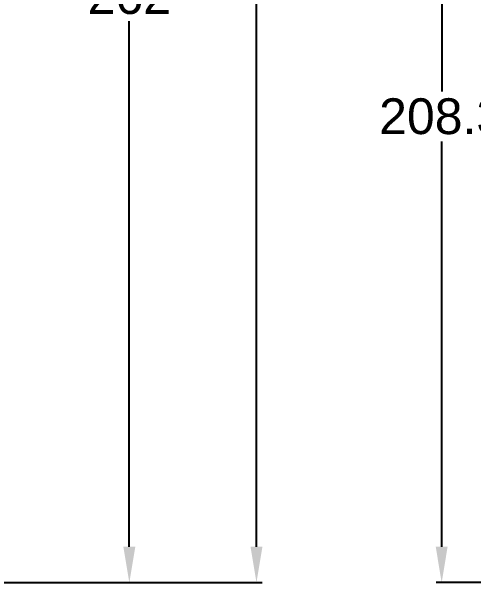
# Model space of a CAD drawing. Header units: millimetres. Extents: x 13391 to 13985, y 2173 to 3013.
# Drawn here: x 13531.2 to 13634.5, y 2447.8 to 2575.5 of the extents above; entities that cross this region are included whole.
import ezdxf

# ---------------------------------------------------------------- set-up
doc = ezdxf.new("R2010")
doc.units = ezdxf.units.MM
doc.layers.add('DIM_', color=5, linetype='Continuous', lineweight=9)
doc.styles.get("Standard").update_dxf_attribs({"font": 'arial.ttf'})
doc.dimstyles.new('사본(2) STANDARD', dxfattribs={"dimscale": 0, "dimtxt": 4, "dimasz": 4, "dimexe": 1.25, "dimexo": 0.625, "dimgap": 1.5, "dimtad": 3, "dimtih": 1, "dimtoh": 1, "dimdec": 1, "dimzin": 9, "dimdsep": 46, "dimtxsty": 'Standard', "dimcen": 2.5, "dimclrd": 5, "dimclre": 5, "dimclrt": 5, "dimadec": 0, "dimazin": 0, "dimtfac": 1, "dimtdec": 1, "dimtmove": 0, "dimatfit": 3, "dimfxl": 1.25, "dimtfill": 1, "dimtolj": 1, "dimtzin": 0, "dimarcsym": 0})

# ---------------------------------------------------------------- blocks, each defined once
blk = doc.blocks.new('*D0')
at = {"layer": 'Defpoints', "color": 0, "transparency": 16777216}
for p in [(13522.98, 2725.94), (13586, 2725.94), (13527.28, 2447.84)]:
    blk.add_point(p, dxfattribs=at)
at = {"layer": 'DIM_', "color": 5, "lineweight": -2, "transparency": 16777216}
for p, q in [((13523.6, 2725.94), (13587.25, 2725.94)), ((13586, 2717.94), (13586, 2592.47)), ((13586, 2455.84), (13586, 2581.3)), ((13527.9, 2447.84), (13587.25, 2447.84))]:
    blk.add_line(p, q, dxfattribs=at)
at = {"layer": 'DIM_', "color": 5, "transparency": 16777216}
for points in [[(13584.66, 2717.94), (13587.33, 2717.94), (13586, 2725.94)], [(13584.66, 2455.84), (13587.33, 2455.84), (13586, 2447.84)]]:
    blk.add_solid(points, dxfattribs=at)
at = {"layer": 'DIM_', "color": 5, "transparency": 16777216, "insert": (13586, 2586.89), "char_height": 8, "attachment_point": 5, "bg_fill": 3, "box_fill_scale": 1.1, "bg_fill_color": 256, "bg_fill_true_color": 13158600, "bg_fill_transparency": 0}
blk.add_mtext('\\A1;278.1', dxfattribs=at)
blk = doc.blocks.new('*D1')
at = {"layer": 'Defpoints', "color": 0, "transparency": 16777216}
for p in [(13523.28, 2709.84), (13527.28, 2447.84), (13557.57, 2447.84)]:
    blk.add_point(p, dxfattribs=at)
at = {"layer": 'DIM_', "color": 5, "lineweight": -2, "transparency": 16777216}
for p, q in [((13523.9, 2709.84), (13558.82, 2709.84)), ((13557.57, 2701.84), (13557.57, 2584.42)), ((13557.57, 2455.84), (13557.57, 2573.26)), ((13527.9, 2447.84), (13558.82, 2447.84))]:
    blk.add_line(p, q, dxfattribs=at)
at = {"layer": 'DIM_', "color": 5, "transparency": 16777216}
for points in [[(13556.24, 2701.84), (13558.91, 2701.84), (13557.57, 2709.84)], [(13556.24, 2455.84), (13558.91, 2455.84), (13557.57, 2447.84)]]:
    blk.add_solid(points, dxfattribs=at)
at = {"layer": 'DIM_', "color": 5, "transparency": 16777216, "insert": (13557.57, 2578.84), "char_height": 8, "attachment_point": 5, "bg_fill": 3, "box_fill_scale": 1.1, "bg_fill_color": 256, "bg_fill_true_color": 13158600, "bg_fill_transparency": 0}
blk.add_mtext('\\A1;262', dxfattribs=at)
blk = doc.blocks.new('*D4')
at = {"layer": 'Defpoints', "color": 0, "transparency": 16777216}
for p in [(13700.97, 2656.13), (13627.4, 2447.84), (13853.81, 2447.84)]:
    blk.add_point(p, dxfattribs=at)
at = {"layer": 'DIM_', "color": 5, "lineweight": -2, "transparency": 16777216}
for p, q in [((13700.34, 2656.13), (13626.15, 2656.13)), ((13627.4, 2648.13), (13627.4, 2557.57)), ((13627.4, 2455.84), (13627.4, 2546.4)), ((13853.19, 2447.84), (13626.15, 2447.84))]:
    blk.add_line(p, q, dxfattribs=at)
at = {"layer": 'DIM_', "color": 5, "transparency": 16777216}
for points in [[(13626.07, 2648.13), (13628.73, 2648.13), (13627.4, 2656.13)], [(13626.07, 2455.84), (13628.73, 2455.84), (13627.4, 2447.84)]]:
    blk.add_solid(points, dxfattribs=at)
at = {"layer": 'DIM_', "color": 5, "transparency": 16777216, "insert": (13627.4, 2551.99), "char_height": 8, "attachment_point": 5, "bg_fill": 3, "box_fill_scale": 1.1, "bg_fill_color": 256, "bg_fill_true_color": 13158600, "bg_fill_transparency": 0}
blk.add_mtext('\\A1;208.3', dxfattribs=at)

msp = doc.modelspace()

# ---------------------------------------------------------------- dimensions: what is measured, and where the dimension line sits
at = {"layer": 'DIM_'}
for base, p1, p2, picture, middle in [((13586, 2725.94), (13527.28, 2447.84), (13522.98, 2725.94), '*D0', (13586, 2586.89)), ((13627.4, 2447.84), (13700.97, 2656.13), (13853.81, 2447.84), '*D4', (13627.4, 2551.99))]:
    dim = msp.add_linear_dim(base=base, p1=p1, p2=p2, angle=90, dimstyle='사본(2) STANDARD', override={"dimscale": 1, "dimtxt": 8, "dimasz": 8, "dimtad": 0}, dxfattribs=at)
    dim.commit()
    dim.dimension.update_dxf_attribs({"geometry": picture, "text_midpoint": middle})

# ---------------------------------------------------------------- next in the draw order: dimensions: what is measured, and where the dimension line sits
dim = msp.add_linear_dim(base=(13557.57, 2447.84), p1=(13523.28, 2709.84), p2=(13527.28, 2447.84), angle=90, dimstyle='사본(2) STANDARD', override={"dimscale": 1, "dimtxt": 8, "dimasz": 8, "dimtad": 0}, dxfattribs=at)
dim.commit()
dim.dimension.update_dxf_attribs({"geometry": '*D1', "text_midpoint": (13557.57, 2578.84)})

doc.saveas('drawing.dxf')
